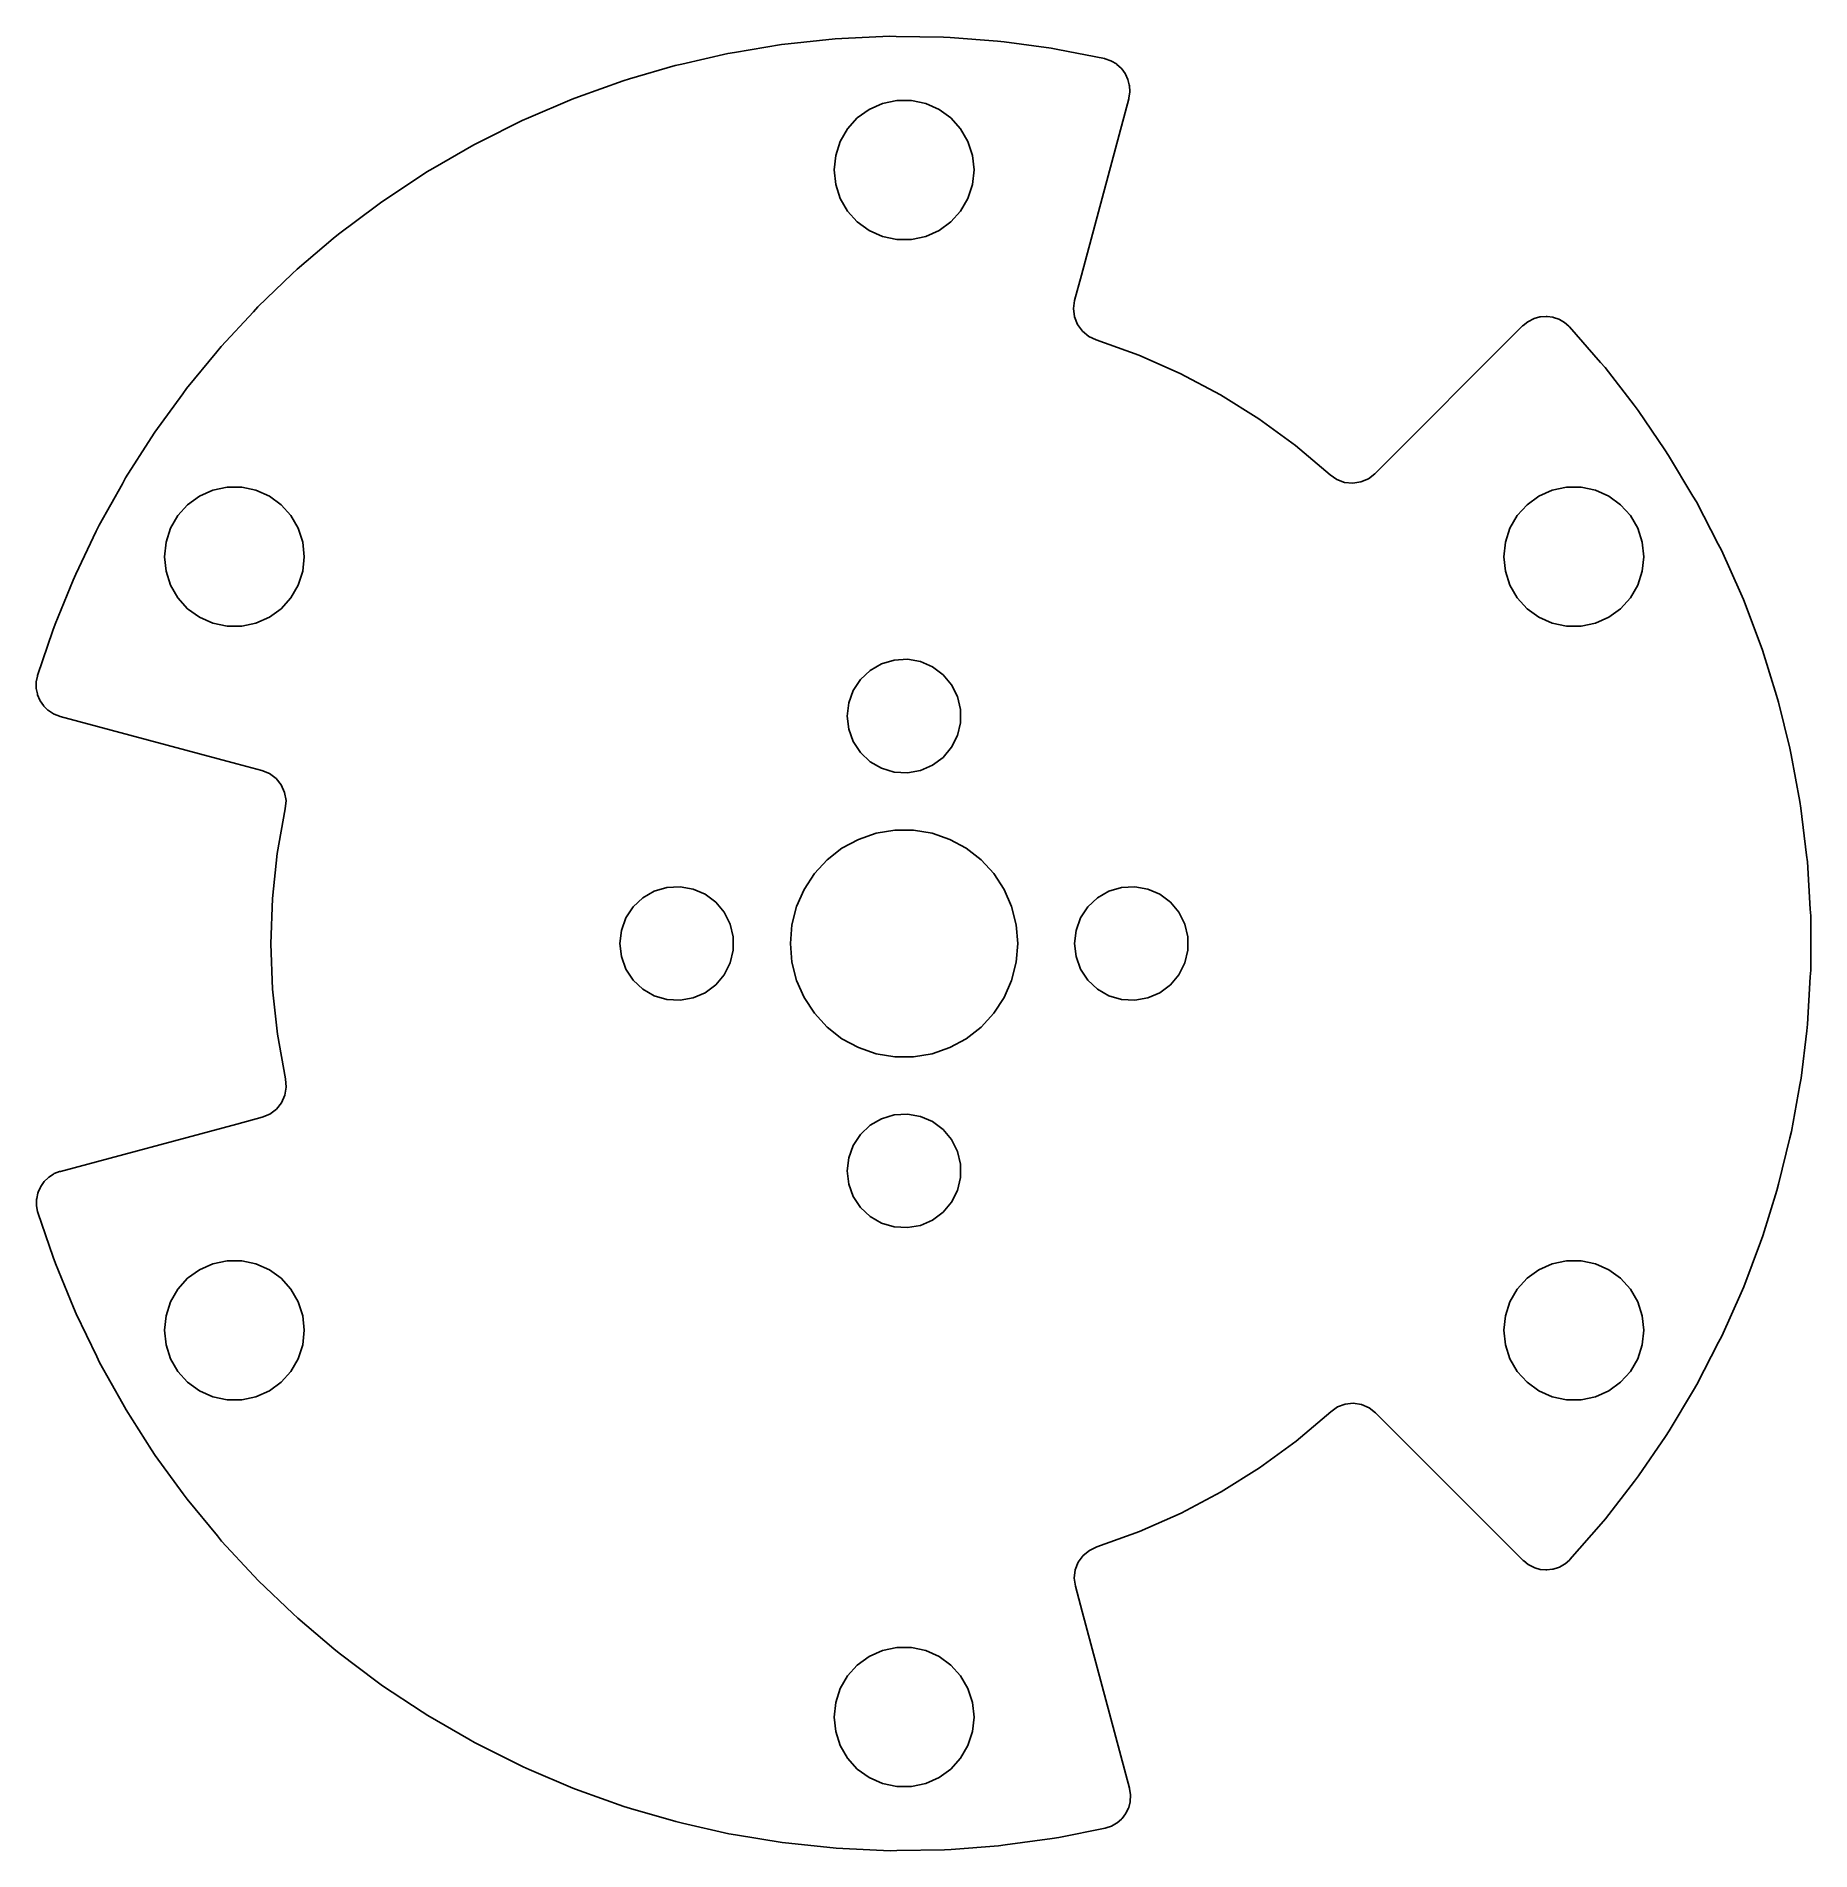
# Model space of a CAD drawing. Header units: metres. Extents: x -26.7 to 27.9, y -27.9 to 27.9.
import ezdxf

# ---------------------------------------------------------------- set-up
doc = ezdxf.new("R2010")
doc.units = ezdxf.units.M

msp = doc.modelspace()

# ---------------------------------------------------------------- linework, layer by layer
for p, q in [((-5.42436, 27.3973), (-6.84897, 27.0707)), ((-5.22032, 27.4314), (-5.42436, 27.3973)), ((-3.77875, 27.6723), (-5.22032, 27.4314)), ((-3.57303, 27.6941), (-3.77875, 27.6723)), ((-2.11965, 27.8485), (-3.57303, 27.6941)), ((-1.91299, 27.8581), (-2.11965, 27.8485)), ((-0.452987, 27.9254), (-1.91299, 27.8581)), ((-0.246127, 27.9226), (-0.452987, 27.9254)), ((1.21529, 27.9026), (-0.246127, 27.9226)), ((1.42161, 27.8875), (1.21529, 27.9026)), ((2.87924, 27.7803), (1.42161, 27.8875)), ((3.08428, 27.7528), (2.87924, 27.7803)), ((4.5329, 27.5588), (3.08428, 27.7528)), ((4.73595, 27.5191), (4.5329, 27.5588)), ((6.17039, 27.2389), (4.73595, 27.5191)), ((-7.05062, 27.0245), (-8.45319, 26.6134)), ((-6.84897, 27.0707), (-7.05062, 27.0245)), ((6.19417, 27.231), (6.17039, 27.2389)), ((6.36187, 27.1746), (6.19417, 27.231)), ((6.38344, 27.1621), (6.36187, 27.1746)), ((6.53546, 27.074), (6.38344, 27.1621)), ((6.55409, 27.0574), (6.53546, 27.074)), ((6.68529, 26.9406), (6.55409, 27.0574)), ((6.70029, 26.9206), (6.68529, 26.9406)), ((6.80573, 26.7801), (6.70029, 26.9206)), ((-8.65172, 26.5553), (-10.0272, 26.0612)), ((-8.45319, 26.6134), (-8.65172, 26.5553)), ((6.81643, 26.7575), (6.80573, 26.7801)), ((6.89145, 26.5989), (6.81643, 26.7575)), ((6.93352, 26.4283), (6.89145, 26.5989)), ((6.93955, 26.4038), (6.93352, 26.4283)), ((6.94662, 26.2287), (6.93955, 26.4038)), ((-10.2219, 25.9913), (-11.5655, 25.416)), ((-10.0272, 26.0612), (-10.2219, 25.9913)), ((-1.07632, 25.6768), (-0.665205, 25.8598)), ((-0.665205, 25.8598), (-0.225013, 25.9534)), ((-0.225013, 25.9534), (0.225013, 25.9534)), ((0.225013, 25.9534), (0.665205, 25.8598)), ((0.665205, 25.8598), (1.07632, 25.6768)), ((5.45981, 20.5725), (6.91534, 26.0047)), ((6.91534, 26.0047), (6.91942, 26.0298)), ((6.91942, 26.0298), (6.94764, 26.2035)), ((6.94764, 26.2035), (6.94662, 26.2287)), ((-11.7557, 25.3345), (-13.0625, 24.68)), ((-11.5655, 25.416), (-11.7557, 25.3345)), ((-1.74153, 25.0778), (-1.4404, 25.4122)), ((-1.4404, 25.4122), (-1.07632, 25.6768)), ((1.07632, 25.6768), (1.4404, 25.4122)), ((1.4404, 25.4122), (1.74153, 25.0778)), ((-13.2475, 24.5874), (-14.5129, 23.856)), ((-13.0625, 24.68), (-13.2475, 24.5874)), ((-2.10561, 24.2601), (-1.96654, 24.6881)), ((-1.96654, 24.6881), (-1.74153, 25.0778)), ((1.74153, 25.0778), (1.96654, 24.6881)), ((1.96654, 24.6881), (2.10561, 24.2601)), ((-2.15265, 23.8125), (-2.10561, 24.2601)), ((2.10561, 24.2601), (2.15265, 23.8125)), ((-14.8646, 23.6384), (-16.0841, 22.8328)), ((-14.692, 23.7525), (-14.8646, 23.6384)), ((-14.5129, 23.856), (-14.692, 23.7525)), ((-2.10561, 23.3649), (-2.15265, 23.8125)), ((2.15265, 23.8125), (2.10561, 23.3649)), ((-1.96654, 22.9369), (-2.10561, 23.3649)), ((-1.74153, 22.5472), (-1.96654, 22.9369)), ((1.96654, 22.9369), (1.74153, 22.5472)), ((2.10561, 23.3649), (1.96654, 22.9369)), ((-16.2496, 22.7087), (-17.4187, 21.8317)), ((-16.0841, 22.8328), (-16.2496, 22.7087)), ((-1.4404, 22.2128), (-1.74153, 22.5472)), ((1.74153, 22.5472), (1.4404, 22.2128)), ((-17.4187, 21.8317), (-17.5765, 21.6979)), ((-1.07632, 21.9482), (-1.4404, 22.2128)), ((-0.665205, 21.7652), (-1.07632, 21.9482)), ((1.07632, 21.9482), (0.665205, 21.7652)), ((1.4404, 22.2128), (1.07632, 21.9482)), ((-17.5765, 21.6979), (-18.6913, 20.7526)), ((-0.225013, 21.6716), (-0.665205, 21.7652)), ((0.225013, 21.6716), (-0.225013, 21.6716)), ((0.665205, 21.7652), (0.225013, 21.6716)), ((-18.6913, 20.7526), (-18.8408, 20.6096)), ((-18.8408, 20.6096), (-19.8971, 19.5995)), ((5.25103, 19.7934), (5.45981, 20.5725)), ((-19.8971, 19.5995), (-20.0378, 19.4478)), ((5.21699, 19.5423), (5.25103, 19.7934)), ((-20.0378, 19.4478), (-21.0319, 18.3764)), ((5.24715, 19.2907), (5.21699, 19.5423)), ((5.33958, 19.0548), (5.24715, 19.2907)), ((5.48835, 18.8496), (5.33958, 19.0548)), ((19.0458, 19.0099), (14.4973, 14.4613)), ((19.0655, 19.026), (19.0458, 19.0099)), ((19.2023, 19.1374), (19.0655, 19.026)), ((19.2246, 19.1492), (19.2023, 19.1374)), ((19.3799, 19.2306), (19.2246, 19.1492)), ((19.404, 19.2376), (19.3799, 19.2306)), ((19.5725, 19.2863), (19.404, 19.2376)), ((19.5975, 19.2883), (19.5725, 19.2863)), ((19.7723, 19.3026), (19.5975, 19.2883)), ((19.7971, 19.2997), (19.7723, 19.3026)), ((19.9712, 19.2786), (19.7971, 19.2997)), ((19.995, 19.2708), (19.9712, 19.2786)), ((20.1618, 19.2155), (19.995, 19.2708)), ((20.1834, 19.2031), (20.1618, 19.2155)), ((20.3356, 19.1157), (20.1834, 19.2031)), ((20.4678, 18.9991), (20.3356, 19.1157)), ((20.4865, 18.9825), (20.4678, 18.9991)), ((5.68391, 18.6885), (5.48835, 18.8496)), ((5.91369, 18.5817), (5.68391, 18.6885)), ((7.22821, 18.1109), (5.91369, 18.5817)), ((21.4474, 17.8813), (20.4865, 18.9825)), ((-21.1633, 18.2166), (-22.0917, 17.0878)), ((-21.0319, 18.3764), (-21.1633, 18.2166)), ((8.50567, 17.5472), (7.22821, 18.1109)), ((21.5834, 17.7254), (21.4474, 17.8813)), ((9.73952, 16.8935), (8.50567, 17.5472)), ((22.4769, 16.5687), (21.5834, 17.7254)), ((-22.2133, 16.9204), (-23.0726, 15.7382)), ((-22.0917, 17.0878), (-22.2133, 16.9204)), ((10.9234, 16.1533), (9.73952, 16.8935)), ((22.6033, 16.405), (22.4769, 16.5687)), ((23.4261, 15.197), (22.6033, 16.405)), ((-23.0726, 15.7382), (-23.184, 15.5639)), ((12.0513, 15.3302), (10.9234, 16.1533)), ((-23.184, 15.5639), (-23.9712, 14.3324)), ((13.1175, 14.4285), (12.0513, 15.3302)), ((23.5426, 15.026), (23.4261, 15.197)), ((24.2918, 13.7711), (23.5426, 15.026)), ((-24.072, 14.1517), (-24.7842, 12.8755)), ((-23.9712, 14.3324), (-24.072, 14.1517)), ((-21.2874, 13.9535), (-20.8472, 14.0471)), ((-20.8472, 14.0471), (-20.3972, 14.0471)), ((-20.3972, 14.0471), (-19.957, 13.9535)), ((13.3249, 14.2833), (13.1175, 14.4285)), ((13.5621, 14.1948), (13.3249, 14.2833)), ((13.8139, 14.1687), (13.5621, 14.1948)), ((14.0643, 14.2067), (13.8139, 14.1687)), ((14.297, 14.3064), (14.0643, 14.2067)), ((14.4973, 14.4613), (14.297, 14.3064)), ((19.957, 13.9535), (20.3972, 14.0471)), ((20.3972, 14.0471), (20.8472, 14.0471)), ((20.8472, 14.0471), (21.2874, 13.9535)), ((-22.3638, 13.1715), (-22.0626, 13.506)), ((-22.0626, 13.506), (-21.6986, 13.7705)), ((-21.6986, 13.7705), (-21.2874, 13.9535)), ((-19.957, 13.9535), (-19.5459, 13.7705)), ((-19.5459, 13.7705), (-19.1818, 13.506)), ((-19.1818, 13.506), (-18.8807, 13.1715)), ((18.8807, 13.1715), (19.1818, 13.506)), ((19.1818, 13.506), (19.5459, 13.7705)), ((19.5459, 13.7705), (19.957, 13.9535)), ((21.2874, 13.9535), (21.6986, 13.7705)), ((21.6986, 13.7705), (22.0626, 13.506)), ((22.0626, 13.506), (22.3638, 13.1715)), ((24.3978, 13.5934), (24.2918, 13.7711)), ((25.0707, 12.296), (24.3978, 13.5934)), ((-24.7842, 12.8755), (-24.8741, 12.6891)), ((-22.5888, 12.7818), (-22.3638, 13.1715)), ((-18.8807, 13.1715), (-18.6557, 12.7818)), ((18.6557, 12.7818), (18.8807, 13.1715)), ((22.3638, 13.1715), (22.5888, 12.7818)), ((-24.8741, 12.6891), (-25.5088, 11.3726)), ((-22.7749, 11.9062), (-22.7278, 12.3538)), ((-22.7278, 12.3538), (-22.5888, 12.7818)), ((-18.6557, 12.7818), (-18.5166, 12.3538)), ((-18.5166, 12.3538), (-18.4696, 11.9062)), ((18.4696, 11.9062), (18.5166, 12.3538)), ((18.5166, 12.3538), (18.6557, 12.7818)), ((22.5888, 12.7818), (22.7278, 12.3538)), ((22.7278, 12.3538), (22.7749, 11.9062)), ((25.1659, 12.1124), (25.0707, 12.296)), ((-22.7278, 11.4587), (-22.7749, 11.9062)), ((-18.4696, 11.9062), (-18.5166, 11.4587)), ((18.5166, 11.4587), (18.4696, 11.9062)), ((22.7749, 11.9062), (22.7278, 11.4587)), ((25.7602, 10.7771), (25.1659, 12.1124)), ((-25.5874, 11.1812), (-26.1424, 9.82911)), ((-25.5088, 11.3726), (-25.5874, 11.1812)), ((-22.5888, 11.0307), (-22.7278, 11.4587)), ((-18.5166, 11.4587), (-18.6557, 11.0307)), ((18.6557, 11.0307), (18.5166, 11.4587)), ((22.7278, 11.4587), (22.5888, 11.0307)), ((-22.3638, 10.641), (-22.5888, 11.0307)), ((-22.0626, 10.3065), (-22.3638, 10.641)), ((-18.8807, 10.641), (-19.1818, 10.3065)), ((-18.6557, 11.0307), (-18.8807, 10.641)), ((18.8807, 10.641), (18.6557, 11.0307)), ((19.1818, 10.3065), (18.8807, 10.641)), ((22.3638, 10.641), (22.0626, 10.3065)), ((22.5888, 11.0307), (22.3638, 10.641)), ((25.8443, 10.588), (25.7602, 10.7771)), ((-21.6986, 10.042), (-22.0626, 10.3065)), ((-19.1818, 10.3065), (-19.5459, 10.042)), ((19.5459, 10.042), (19.1818, 10.3065)), ((22.0626, 10.3065), (21.6986, 10.042)), ((26.3577, 9.21964), (25.8443, 10.588)), ((-26.2094, 9.63338), (-26.6826, 8.25057)), ((-26.1424, 9.82911), (-26.2094, 9.63338)), ((-21.2874, 9.85896), (-21.6986, 10.042)), ((-20.8472, 9.76539), (-21.2874, 9.85896)), ((-20.3972, 9.76539), (-20.8472, 9.76539)), ((-19.957, 9.85896), (-20.3972, 9.76539)), ((-19.5459, 10.042), (-19.957, 9.85896)), ((19.957, 9.85896), (19.5459, 10.042)), ((20.3972, 9.76539), (19.957, 9.85896)), ((20.8472, 9.76539), (20.3972, 9.76539)), ((21.2874, 9.85896), (20.8472, 9.76539)), ((21.6986, 10.042), (21.2874, 9.85896)), ((26.4304, 9.02595), (26.3577, 9.21964)), ((26.8612, 7.62933), (26.4304, 9.02595)), ((-1.34058, 8.12488), (-1.04503, 8.40372)), ((-1.04503, 8.40372), (-0.693139, 8.60688)), ((-0.693139, 8.60688), (-0.303884, 8.72341)), ((-0.303884, 8.72341), (0.101753, 8.74704)), ((0.101753, 8.74704), (0.501905, 8.67648)), ((0.501905, 8.67648), (0.875, 8.51554)), ((0.875, 8.51554), (1.20092, 8.2729)), ((-26.6876, 8.22608), (-26.7224, 8.05331)), ((-26.7224, 8.05331), (-26.7221, 7.87784)), ((-26.7221, 7.87784), (-26.722, 7.85294)), ((-26.722, 7.85294), (-26.6865, 7.68075)), ((-26.6826, 8.25057), (-26.6876, 8.22608)), ((-1.56386, 7.7854), (-1.34058, 8.12488)), ((1.20092, 8.2729), (1.4621, 7.96164)), ((1.4621, 7.96164), (1.64446, 7.59853)), ((-26.6865, 7.68075), (-26.6814, 7.65627)), ((-26.6814, 7.65627), (-26.6126, 7.49499)), ((-26.6126, 7.49499), (-26.6027, 7.47201)), ((-26.6027, 7.47201), (-26.5029, 7.32774)), ((-26.5029, 7.32774), (-26.4886, 7.30712)), ((-26.4886, 7.30712), (-26.3622, 7.18558)), ((-1.75, 7), (-1.70283, 7.40358)), ((-1.70283, 7.40358), (-1.56386, 7.7854)), ((1.64446, 7.59853), (1.73817, 7.20316)), ((26.9222, 7.43164), (26.8612, 7.62933)), ((27.2689, 6.01179), (26.9222, 7.43164)), ((-26.3622, 7.18558), (-26.3441, 7.16815)), ((-26.3441, 7.16815), (-26.196, 7.07443)), ((-26.196, 7.07443), (-26.1747, 7.06094)), ((-26.1747, 7.06094), (-26.0097, 6.99825)), ((-26.0097, 6.99825), (-25.9859, 6.9892)), ((-25.9859, 6.9892), (-20.5519, 5.53317)), ((-1.70283, 6.59642), (-1.75, 7)), ((1.73817, 6.79684), (1.64446, 6.40146)), ((1.73817, 7.20316), (1.73817, 6.79684)), ((-1.56386, 6.2146), (-1.70283, 6.59642)), ((-1.34058, 5.87512), (-1.56386, 6.2146)), ((1.64446, 6.40146), (1.4621, 6.03836)), ((-1.04503, 5.59628), (-1.34058, 5.87512)), ((-0.693139, 5.39312), (-1.04503, 5.59628)), ((1.20092, 5.7271), (0.875, 5.48446)), ((1.4621, 6.03836), (1.20092, 5.7271)), ((27.3179, 5.81081), (27.2689, 6.01179)), ((27.5792, 4.3728), (27.3179, 5.81081)), ((-20.5519, 5.53317), (-19.7725, 5.32433)), ((-19.7725, 5.32433), (-19.5382, 5.22836)), ((-19.5382, 5.22836), (-19.3355, 5.07663)), ((-19.3355, 5.07663), (-19.1774, 4.87885)), ((-0.303884, 5.27659), (-0.693139, 5.39312)), ((0.101753, 5.25296), (-0.303884, 5.27659)), ((0.501905, 5.32352), (0.101753, 5.25296)), ((0.875, 5.48446), (0.501905, 5.32352)), ((-19.1774, 4.87885), (-19.0741, 4.64771)), ((-19.0741, 4.64771), (-19.0321, 4.39802)), ((-19.0542, 4.14579), (-19.302, 2.77167)), ((-19.0321, 4.39802), (-19.0542, 4.14579)), ((27.6161, 4.16925), (27.5792, 4.3728)), ((27.7911, 2.7182), (27.6161, 4.16925)), ((-1.40593, 3.20521), (-0.859199, 3.3929)), ((-0.859199, 3.3929), (-0.289027, 3.48805)), ((-0.289027, 3.48805), (0.289027, 3.48805)), ((0.289027, 3.48805), (0.859199, 3.3929)), ((0.859199, 3.3929), (1.40593, 3.20521)), ((-2.37049, 2.57503), (-1.91432, 2.93008)), ((-1.91432, 2.93008), (-1.40593, 3.20521)), ((1.40593, 3.20521), (1.91432, 2.93008)), ((1.91432, 2.93008), (2.37049, 2.57503)), ((-19.302, 2.77167), (-19.4509, 1.38333)), ((-2.76199, 2.14974), (-2.37049, 2.57503)), ((2.37049, 2.57503), (2.76199, 2.14974)), ((27.8158, 2.5128), (27.7911, 2.7182)), ((27.9038, 1.0539), (27.8158, 2.5128)), ((-7.69314, 1.60688), (-7.30388, 1.72341)), ((-7.30388, 1.72341), (-6.89825, 1.74704)), ((-6.89825, 1.74704), (-6.49809, 1.67648)), ((-6.49809, 1.67648), (-6.125, 1.51554)), ((-3.07816, 1.66582), (-2.76199, 2.14974)), ((2.76199, 2.14974), (3.07816, 1.66582)), ((6.30686, 1.60688), (6.69612, 1.72341)), ((6.69612, 1.72341), (7.10175, 1.74704)), ((7.10175, 1.74704), (7.50191, 1.67648)), ((7.50191, 1.67648), (7.875, 1.51554)), ((-19.4509, 1.38333), (-19.5, -0.012094)), ((-8.56386, 0.785398), (-8.34058, 1.12488)), ((-8.34058, 1.12488), (-8.04503, 1.40372)), ((-8.04503, 1.40372), (-7.69314, 1.60688)), ((-6.125, 1.51554), (-5.79908, 1.2729)), ((-5.79908, 1.2729), (-5.5379, 0.96164)), ((-3.45226, 0.57608), (-3.31036, 1.13645)), ((-3.31036, 1.13645), (-3.07816, 1.66582)), ((3.07816, 1.66582), (3.31036, 1.13645)), ((3.31036, 1.13645), (3.45226, 0.57608)), ((5.43614, 0.785398), (5.65942, 1.12488)), ((5.65942, 1.12488), (5.95497, 1.40372)), ((5.95497, 1.40372), (6.30686, 1.60688)), ((7.875, 1.51554), (8.20092, 1.2729)), ((8.20092, 1.2729), (8.4621, 0.96164)), ((-8.70283, 0.403577), (-8.56386, 0.785398)), ((-5.5379, 0.96164), (-5.35554, 0.598535)), ((-5.35554, 0.598535), (-5.26183, 0.203162)), ((-3.5, 0), (-3.45226, 0.57608)), ((3.45226, 0.57608), (3.5, 0)), ((5.29717, 0.403577), (5.43614, 0.785398)), ((8.4621, 0.96164), (8.64446, 0.598535)), ((8.64446, 0.598535), (8.73817, 0.203162)), ((27.9162, 0.847393), (27.9038, 1.0539)), ((27.9163, 0.640514), (27.9162, 0.847393)), ((27.917, -0.821042), (27.9163, 0.640514)), ((-8.75, 0), (-8.70283, 0.403577)), ((-8.70283, -0.403577), (-8.75, 0)), ((-5.26183, 0.203162), (-5.26183, -0.203162)), ((-3.45226, -0.57608), (-3.5, 0)), ((3.5, 0), (3.45226, -0.57608)), ((5.25, 0), (5.29717, 0.403577)), ((5.29717, -0.403577), (5.25, 0)), ((8.73817, 0.203162), (8.73817, -0.203162)), ((-19.5, -0.012094), (-19.4491, -1.40746)), ((-8.56386, -0.785398), (-8.70283, -0.403577)), ((-5.26183, -0.203162), (-5.35554, -0.598535)), ((5.43614, -0.785398), (5.29717, -0.403577)), ((8.73817, -0.203162), (8.64446, -0.598535)), ((-8.34058, -1.12488), (-8.56386, -0.785398)), ((-5.5379, -0.96164), (-5.79908, -1.2729)), ((-5.35554, -0.598535), (-5.5379, -0.96164)), ((-3.31036, -1.13645), (-3.45226, -0.57608)), ((3.45226, -0.57608), (3.31036, -1.13645)), ((5.65942, -1.12488), (5.43614, -0.785398)), ((8.4621, -0.96164), (8.20092, -1.2729)), ((8.64446, -0.598535), (8.4621, -0.96164)), ((27.8182, -2.48655), (27.9048, -1.02756)), ((27.9048, -1.02756), (27.917, -0.821042)), ((-19.4491, -1.40746), (-19.2986, -2.79561)), ((-8.04503, -1.40372), (-8.34058, -1.12488)), ((-7.69314, -1.60688), (-8.04503, -1.40372)), ((-7.30388, -1.72341), (-7.69314, -1.60688)), ((-6.125, -1.51554), (-6.49809, -1.67648)), ((-5.79908, -1.2729), (-6.125, -1.51554)), ((-3.07816, -1.66582), (-3.31036, -1.13645)), ((-2.76199, -2.14974), (-3.07816, -1.66582)), ((3.07816, -1.66582), (2.76199, -2.14974)), ((3.31036, -1.13645), (3.07816, -1.66582)), ((5.95497, -1.40372), (5.65942, -1.12488)), ((6.30686, -1.60688), (5.95497, -1.40372)), ((6.69612, -1.72341), (6.30686, -1.60688)), ((7.875, -1.51554), (7.50191, -1.67648)), ((8.20092, -1.2729), (7.875, -1.51554)), ((-6.89825, -1.74704), (-7.30388, -1.72341)), ((-6.49809, -1.67648), (-6.89825, -1.74704)), ((-2.37049, -2.57503), (-2.76199, -2.14974)), ((2.76199, -2.14974), (2.37049, -2.57503)), ((7.10175, -1.74704), (6.69612, -1.72341)), ((7.50191, -1.67648), (7.10175, -1.74704)), ((-1.91432, -2.93008), (-2.37049, -2.57503)), ((2.37049, -2.57503), (1.91432, -2.93008)), ((27.6201, -4.14318), (27.7936, -2.69196)), ((27.7936, -2.69196), (27.8182, -2.48655)), ((-19.2986, -2.79561), (-19.049, -4.16943)), ((-1.40593, -3.20521), (-1.91432, -2.93008)), ((-0.859199, -3.3929), (-1.40593, -3.20521)), ((1.40593, -3.20521), (0.859199, -3.3929)), ((1.91432, -2.93008), (1.40593, -3.20521)), ((-0.289027, -3.48805), (-0.859199, -3.3929)), ((0.289027, -3.48805), (-0.289027, -3.48805)), ((0.859199, -3.3929), (0.289027, -3.48805)), ((-19.0267, -4.42183), (-19.0684, -4.67176)), ((-19.049, -4.16943), (-19.0267, -4.42183)), ((27.3234, -5.78503), (27.5833, -4.34676)), ((27.5833, -4.34676), (27.6201, -4.14318)), ((-19.1717, -4.90316), (-19.3298, -5.10118)), ((-19.0684, -4.67176), (-19.1717, -4.90316)), ((-20.5463, -5.55794), (-25.9784, -7.01348)), ((-19.7671, -5.34917), (-20.5463, -5.55794)), ((-19.5326, -5.2531), (-19.7671, -5.34917)), ((-19.3298, -5.10118), (-19.5326, -5.2531)), ((-1.04503, -5.59628), (-0.693139, -5.39312)), ((-0.693139, -5.39312), (-0.303884, -5.27659)), ((-0.303884, -5.27659), (0.101753, -5.25296)), ((0.101753, -5.25296), (0.501905, -5.32352)), ((0.501905, -5.32352), (0.875, -5.48446)), ((0.875, -5.48446), (1.20092, -5.7271)), ((-1.56386, -6.2146), (-1.34058, -5.87512)), ((-1.34058, -5.87512), (-1.04503, -5.59628)), ((1.20092, -5.7271), (1.4621, -6.03836)), ((1.4621, -6.03836), (1.64446, -6.40146)), ((26.9292, -7.40623), (27.2745, -5.98605)), ((27.2745, -5.98605), (27.3234, -5.78503)), ((-1.75, -7), (-1.70283, -6.59642)), ((-1.70283, -6.59642), (-1.56386, -6.2146)), ((1.64446, -6.40146), (1.73817, -6.79684)), ((-26.3543, -7.20953), (-26.481, -7.33127)), ((-26.3361, -7.19207), (-26.3543, -7.20953)), ((-26.188, -7.09838), (-26.3361, -7.19207)), ((-26.1667, -7.0849), (-26.188, -7.09838)), ((-26.0022, -7.02249), (-26.1667, -7.0849)), ((-25.9784, -7.01348), (-26.0022, -7.02249)), ((-1.70283, -7.40358), (-1.75, -7)), ((1.73817, -7.20316), (1.64446, -7.59853)), ((1.73817, -6.79684), (1.73817, -7.20316)), ((-26.6739, -7.68066), (-26.7094, -7.85268)), ((-26.6641, -7.65768), (-26.6739, -7.68066)), ((-26.5951, -7.49612), (-26.6641, -7.65768)), ((-26.5809, -7.47555), (-26.5951, -7.49612)), ((-26.481, -7.33127), (-26.5809, -7.47555)), ((-1.56386, -7.7854), (-1.70283, -7.40358)), ((-1.34058, -8.12488), (-1.56386, -7.7854)), ((1.64446, -7.59853), (1.4621, -7.96164)), ((26.4389, -9.001), (26.8684, -7.60397)), ((26.8684, -7.60397), (26.9292, -7.40623)), ((-26.7145, -7.8771), (-26.7148, -8.05282)), ((-26.7148, -8.05282), (-26.7148, -8.07774)), ((-26.7148, -8.07774), (-26.6798, -8.25116)), ((-26.7094, -7.85268), (-26.7145, -7.8771)), ((-26.6798, -8.25116), (-26.6748, -8.27576)), ((-26.6748, -8.27576), (-26.2002, -9.65812)), ((-1.04503, -8.40372), (-1.34058, -8.12488)), ((1.20092, -8.2729), (0.875, -8.51554)), ((1.4621, -7.96164), (1.20092, -8.2729)), ((-0.693139, -8.60688), (-1.04503, -8.40372)), ((-0.303884, -8.72341), (-0.693139, -8.60688)), ((0.101753, -8.74704), (-0.303884, -8.72341)), ((0.501905, -8.67648), (0.101753, -8.74704)), ((0.875, -8.51554), (0.501905, -8.67648)), ((25.8543, -10.5636), (26.3664, -9.19476)), ((26.3664, -9.19476), (26.4389, -9.001)), ((-26.2002, -9.65812), (-26.1331, -9.85378)), ((-26.1331, -9.85378), (-25.5768, -11.2053)), ((-22.0626, -10.3065), (-21.6986, -10.042)), ((-21.6986, -10.042), (-21.2874, -9.85896)), ((-21.2874, -9.85896), (-20.8472, -9.76539)), ((-20.8472, -9.76539), (-20.3972, -9.76539)), ((-20.3972, -9.76539), (-19.957, -9.85896)), ((-19.957, -9.85896), (-19.5459, -10.042)), ((-19.5459, -10.042), (-19.1818, -10.3065)), ((19.1818, -10.3065), (19.5459, -10.042)), ((19.5459, -10.042), (19.957, -9.85896)), ((19.957, -9.85896), (20.3972, -9.76539)), ((20.3972, -9.76539), (20.8472, -9.76539)), ((20.8472, -9.76539), (21.2874, -9.85896)), ((21.2874, -9.85896), (21.6986, -10.042)), ((21.6986, -10.042), (22.0626, -10.3065)), ((-22.3638, -10.641), (-22.0626, -10.3065)), ((-19.1818, -10.3065), (-18.8807, -10.641)), ((18.8807, -10.641), (19.1818, -10.3065)), ((22.0626, -10.3065), (22.3638, -10.641)), ((25.7703, -10.7527), (25.8543, -10.5636)), ((-22.7278, -11.4587), (-22.5888, -11.0307)), ((-22.5888, -11.0307), (-22.3638, -10.641)), ((-18.8807, -10.641), (-18.6557, -11.0307)), ((-18.6557, -11.0307), (-18.5166, -11.4587)), ((18.5166, -11.4587), (18.6557, -11.0307)), ((18.6557, -11.0307), (18.8807, -10.641)), ((22.3638, -10.641), (22.5888, -11.0307)), ((22.5888, -11.0307), (22.7278, -11.4587)), ((25.1774, -12.0886), (25.7703, -10.7527)), ((-25.5768, -11.2053), (-25.498, -11.3967)), ((-25.498, -11.3967), (-24.8621, -12.7126)), ((-22.7749, -11.9062), (-22.7278, -11.4587)), ((-18.5166, -11.4587), (-18.4696, -11.9062)), ((18.4696, -11.9062), (18.5166, -11.4587)), ((22.7278, -11.4587), (22.7749, -11.9062)), ((-22.7278, -12.3538), (-22.7749, -11.9062)), ((-18.4696, -11.9062), (-18.5166, -12.3538)), ((18.5166, -12.3538), (18.4696, -11.9062)), ((22.7749, -11.9062), (22.7278, -12.3538)), ((24.4106, -13.5704), (25.0823, -12.2723)), ((25.0823, -12.2723), (25.1774, -12.0886)), ((-24.8621, -12.7126), (-24.772, -12.8988)), ((-22.5888, -12.7818), (-22.7278, -12.3538)), ((-22.3638, -13.1715), (-22.5888, -12.7818)), ((-18.6557, -12.7818), (-18.8807, -13.1715)), ((-18.5166, -12.3538), (-18.6557, -12.7818)), ((18.6557, -12.7818), (18.5166, -12.3538)), ((18.8807, -13.1715), (18.6557, -12.7818)), ((22.5888, -12.7818), (22.3638, -13.1715)), ((22.7278, -12.3538), (22.5888, -12.7818)), ((-24.772, -12.8988), (-24.0586, -14.1745)), ((-22.0626, -13.506), (-22.3638, -13.1715)), ((-18.8807, -13.1715), (-19.1818, -13.506)), ((19.1818, -13.506), (18.8807, -13.1715)), ((22.3638, -13.1715), (22.0626, -13.506)), ((-21.6986, -13.7705), (-22.0626, -13.506)), ((-21.2874, -13.9535), (-21.6986, -13.7705)), ((-20.8472, -14.0471), (-21.2874, -13.9535)), ((-19.957, -13.9535), (-20.3972, -14.0471)), ((-19.5459, -13.7705), (-19.957, -13.9535)), ((-19.1818, -13.506), (-19.5459, -13.7705)), ((19.5459, -13.7705), (19.1818, -13.506)), ((19.957, -13.9535), (19.5459, -13.7705)), ((20.3972, -14.0471), (19.957, -13.9535)), ((21.2874, -13.9535), (20.8472, -14.0471)), ((21.6986, -13.7705), (21.2874, -13.9535)), ((22.0626, -13.506), (21.6986, -13.7705)), ((23.5567, -15.0038), (24.3047, -13.7481)), ((24.3047, -13.7481), (24.4106, -13.5704)), ((-24.0586, -14.1745), (-23.9576, -14.355)), ((-23.9576, -14.355), (-23.1693, -15.5857)), ((-20.3972, -14.0471), (-20.8472, -14.0471)), ((12.0704, -15.3152), (13.1353, -14.4122)), ((13.1353, -14.4122), (13.3427, -14.2667)), ((13.3427, -14.2667), (13.5801, -14.1779)), ((13.5801, -14.1779), (13.8321, -14.1516)), ((13.8321, -14.1516), (14.0827, -14.1895)), ((14.0827, -14.1895), (14.3156, -14.2892)), ((14.3156, -14.2892), (14.5161, -14.4442)), ((14.5161, -14.4442), (19.0631, -18.9912)), ((20.8472, -14.0471), (20.3972, -14.0471)), ((23.4405, -15.1749), (23.5567, -15.0038)), ((-23.1693, -15.5857), (-23.0577, -15.7599)), ((10.9435, -16.1397), (12.0704, -15.3152)), ((22.6188, -16.3836), (23.4405, -15.1749)), ((-23.0577, -15.7599), (-22.1973, -16.9414)), ((9.76047, -16.8814), (10.9435, -16.1397)), ((21.6002, -17.705), (22.4925, -16.5475)), ((22.4925, -16.5475), (22.6188, -16.3836)), ((-22.1973, -16.9414), (-22.0755, -17.1086)), ((-22.0755, -17.1086), (-21.1461, -18.2366)), ((8.52743, -17.5366), (9.76047, -16.8814)), ((7.25067, -18.1019), (8.52743, -17.5366)), ((20.5044, -18.9632), (21.4643, -17.861)), ((21.4643, -17.861), (21.6002, -17.705)), ((-21.1461, -18.2366), (-21.0145, -18.3963)), ((-21.0145, -18.3963), (-20.0194, -19.4667)), ((5.93673, -18.5743), (7.25067, -18.1019)), ((5.36351, -19.0476), (5.51201, -18.8425)), ((5.51201, -18.8425), (5.70726, -18.6813)), ((5.70726, -18.6813), (5.93673, -18.5743)), ((20.3529, -19.0968), (20.4856, -18.9798)), ((20.4856, -18.9798), (20.5044, -18.9632)), ((-20.0194, -19.4667), (-19.8786, -19.6183)), ((5.24121, -19.5348), (5.27127, -19.2834)), ((5.27526, -19.7857), (5.24121, -19.5348)), ((5.27127, -19.2834), (5.36351, -19.0476)), ((19.0631, -18.9912), (19.0827, -19.0073)), ((19.0827, -19.0073), (19.219, -19.1186)), ((19.219, -19.1186), (19.2414, -19.1303)), ((19.2414, -19.1303), (19.3966, -19.2117)), ((19.3966, -19.2117), (19.4208, -19.2187)), ((19.4208, -19.2187), (19.5896, -19.2676)), ((19.5896, -19.2676), (19.7645, -19.282)), ((19.7645, -19.282), (19.7894, -19.284)), ((19.7894, -19.284), (19.9638, -19.2629)), ((19.9638, -19.2629), (19.9886, -19.2599)), ((19.9886, -19.2599), (20.1553, -19.2047)), ((20.1553, -19.2047), (20.179, -19.1969)), ((20.179, -19.1969), (20.3313, -19.1093)), ((20.3313, -19.1093), (20.3529, -19.0968)), ((-19.8786, -19.6183), (-18.8213, -20.6274)), ((5.4841, -20.5651), (5.27526, -19.7857)), ((-18.8213, -20.6274), (-18.6717, -20.7702)), ((6.94013, -25.9991), (5.4841, -20.5651)), ((-18.6717, -20.7702), (-17.556, -21.7144)), ((-17.556, -21.7144), (-17.3981, -21.8481)), ((-1.07632, -21.9482), (-0.665205, -21.7652)), ((-0.665205, -21.7652), (-0.225013, -21.6716)), ((-0.225013, -21.6716), (0.225013, -21.6716)), ((0.225013, -21.6716), (0.665205, -21.7652)), ((0.665205, -21.7652), (1.07632, -21.9482)), ((-17.3981, -21.8481), (-16.2281, -22.724)), ((-1.74153, -22.5472), (-1.4404, -22.2128)), ((-1.4404, -22.2128), (-1.07632, -21.9482)), ((1.07632, -21.9482), (1.4404, -22.2128)), ((1.4404, -22.2128), (1.74153, -22.5472)), ((-16.2281, -22.724), (-16.0625, -22.848)), ((-16.0625, -22.848), (-14.8423, -23.6525)), ((-1.96654, -22.9369), (-1.74153, -22.5472)), ((1.74153, -22.5472), (1.96654, -22.9369)), ((-2.15265, -23.8125), (-2.10561, -23.3649)), ((-2.10561, -23.3649), (-1.96654, -22.9369)), ((1.96654, -22.9369), (2.10561, -23.3649)), ((2.10561, -23.3649), (2.15265, -23.8125)), ((-14.8423, -23.6525), (-14.6696, -23.7663)), ((-14.6696, -23.7663), (-13.4035, -24.4965)), ((-2.10561, -24.2601), (-2.15265, -23.8125)), ((2.15265, -23.8125), (2.10561, -24.2601)), ((-13.4035, -24.4965), (-13.2243, -24.5999)), ((-1.96654, -24.6881), (-2.10561, -24.2601)), ((2.10561, -24.2601), (1.96654, -24.6881)), ((-13.2243, -24.5999), (-13.0392, -24.6923)), ((-13.0392, -24.6923), (-11.7318, -25.3456)), ((-1.74153, -25.0778), (-1.96654, -24.6881)), ((-1.4404, -25.4122), (-1.74153, -25.0778)), ((1.74153, -25.0778), (1.4404, -25.4122)), ((1.96654, -24.6881), (1.74153, -25.0778)), ((-11.7318, -25.3456), (-11.5415, -25.4269)), ((-11.5415, -25.4269), (-10.1974, -26.0009)), ((-1.07632, -25.6768), (-1.4404, -25.4122)), ((-0.665205, -25.8598), (-1.07632, -25.6768)), ((1.07632, -25.6768), (0.665205, -25.8598)), ((1.4404, -25.4122), (1.07632, -25.6768)), ((-10.1974, -26.0009), (-10.0026, -26.0707)), ((-10.0026, -26.0707), (-8.62665, -26.5634)), ((-0.225013, -25.9534), (-0.665205, -25.8598)), ((0.225013, -25.9534), (-0.225013, -25.9534)), ((0.665205, -25.8598), (0.225013, -25.9534)), ((6.9442, -26.0242), (6.94013, -25.9991)), ((6.97237, -26.1984), (6.9442, -26.0242)), ((6.96426, -26.3988), (6.97135, -26.2236)), ((6.97135, -26.2236), (6.97237, -26.1984)), ((-8.62665, -26.5634), (-8.42806, -26.6214)), ((-8.42806, -26.6214), (-7.02511, -27.0311)), ((6.71018, -26.9349), (6.81543, -26.7946)), ((6.81543, -26.7946), (6.83042, -26.7747)), ((6.83042, -26.7747), (6.90544, -26.616)), ((6.90544, -26.616), (6.91616, -26.5934)), ((6.91616, -26.5934), (6.95823, -26.4232)), ((6.95823, -26.4232), (6.96426, -26.3988)), ((-7.02511, -27.0311), (-6.82342, -27.0772)), ((-6.82342, -27.0772), (-5.3985, -27.4024)), ((4.76192, -27.5147), (6.1961, -27.2331)), ((6.1961, -27.2331), (6.21979, -27.2251)), ((6.21979, -27.2251), (6.38685, -27.169)), ((6.38685, -27.169), (6.53861, -27.0809)), ((6.53861, -27.0809), (6.56016, -27.0684)), ((6.56016, -27.0684), (6.6915, -26.9515)), ((6.6915, -26.9515), (6.71018, -26.9349)), ((-5.3985, -27.4024), (-5.19442, -27.4363)), ((-5.19442, -27.4363), (-3.75263, -27.6758)), ((-3.75263, -27.6758), (-3.54689, -27.6975)), ((-3.54689, -27.6975), (-2.09336, -27.8505)), ((-2.09336, -27.8505), (-1.8867, -27.8599)), ((-1.8867, -27.8599), (-0.426628, -27.9258)), ((-0.426628, -27.9258), (-0.219771, -27.9228)), ((-0.219771, -27.9228), (1.24163, -27.9015)), ((1.24163, -27.9015), (1.44794, -27.8861)), ((1.44794, -27.8861), (2.90546, -27.7776)), ((2.90546, -27.7776), (3.11048, -27.7499)), ((3.11048, -27.7499), (4.55891, -27.5545)), ((4.55891, -27.5545), (4.76192, -27.5147))]:
    msp.add_line(p, q)

doc.saveas('drawing.dxf')
